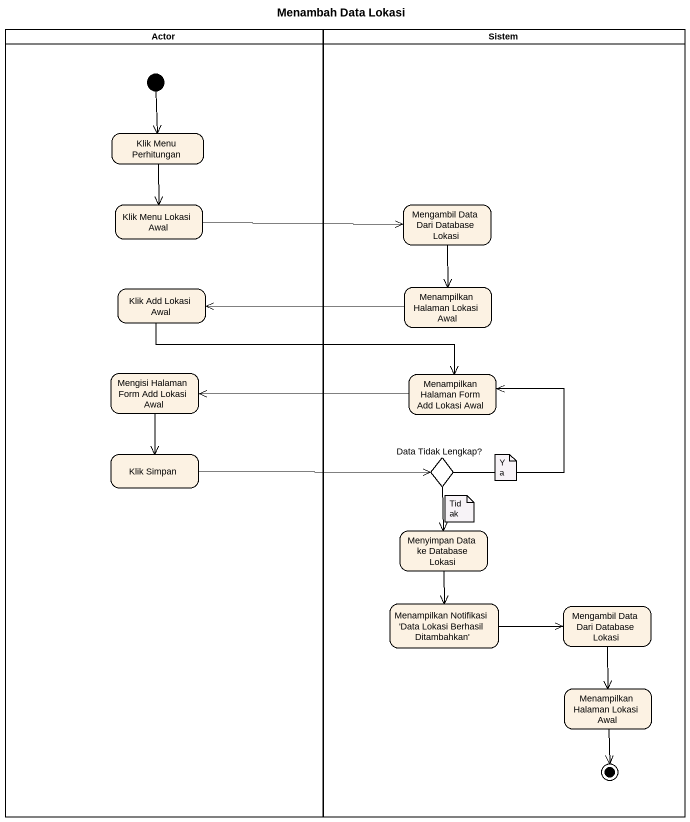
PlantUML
@startuml
title Menambah Data Lokasi
hide empty description
state "Actor" as Actor_ <<partition>> {
  state "Klik Menu Perhitungan" as Klik_Menu_Perhitungan
  state "Klik Menu Lokasi Awal" as Klik_Menu_Lokasi_Awal
  state "Klik Add Lokasi Awal" as Klik_Add_Lokasi_Awal
  state "Mengisi Halaman Form Add Lokasi Awal" as Mengisi_Halaman_Form_Add
  state "Klik Simpan" as Klik_Simpan
  [*] --> Klik_Menu_Perhitungan
}
state Sistem <<partition>> {
  state "Mengambil Data Dari Database Lokasi" as Mengambil_Data_Dari
  state "Menampilkan Halaman Lokasi Awal" as Menampilkan_Halaman_Lokasi
  state "Menampilkan Halaman Form Add Lokasi Awal" as Menampilkan_Halaman_Form
  state "Data Tidak Lengkap?" as Data_Tidak_Lengkap <<choice>>
  state "Menyimpan Data ke Database Lokasi" as Menyimpan_Data_ke_Database
  state "Menampilkan Notifikasi 'Data Lokasi Berhasil Ditambahkan'" as Menampilkan_Notifikasi_Data
  state "Mengambil Data Dari Database Lokasi" as Mengambil_Data_Dari_2
  state "Menampilkan Halaman Lokasi Awal" as Menampilkan_Halaman_Lokasi_2
  Menampilkan_Halaman_Lokasi_2 --> [*]
}
Klik_Menu_Perhitungan --> Klik_Menu_Lokasi_Awal
Klik_Menu_Lokasi_Awal -right-> Mengambil_Data_Dari
Mengambil_Data_Dari --> Menampilkan_Halaman_Lokasi
Klik_Add_Lokasi_Awal -right-> Menampilkan_Halaman_Form
Menampilkan_Halaman_Lokasi -left-> Klik_Add_Lokasi_Awal
Mengisi_Halaman_Form_Add --> Klik_Simpan
Menampilkan_Halaman_Form -left-> Mengisi_Halaman_Form_Add
Klik_Simpan -right-> Data_Tidak_Lengkap
Data_Tidak_Lengkap -up-> Menampilkan_Halaman_Form
Data_Tidak_Lengkap --> Menyimpan_Data_ke_Database
Menyimpan_Data_ke_Database --> Menampilkan_Notifikasi_Data
Menampilkan_Notifikasi_Data -right-> Mengambil_Data_Dari_2
Mengambil_Data_Dari_2 --> Menampilkan_Halaman_Lokasi_2
note as N1
  Ya
end note
note as N2
  Tidak
end note
@enduml
